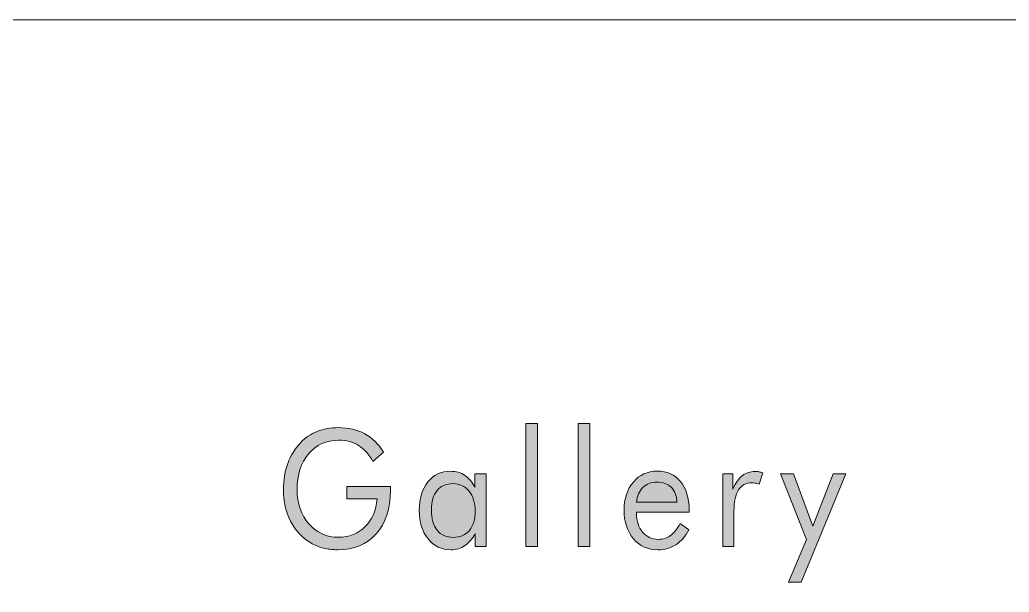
# Model space of a CAD drawing. Header units: millimetres. Extents: x -87.7 to -37.9, y -26.6 to 23.2.
# Drawn here: x -72.96 to -55.18, y 12.91 to 23.19 of the extents above; entities that cross this region are included whole.
import ezdxf

# ---------------------------------------------------------------- set-up
doc = ezdxf.new("R2010")
doc.units = ezdxf.units.MM
doc.header["$MEASUREMENT"] = 0
doc.layers.add('Layer 1', color=7, linetype='Continuous')

msp = doc.modelspace()

# ---------------------------------------------------------------- hatches: boundary and pattern name
at = {"layer": 'Layer 1', "true_color": 0x373435}
h = msp.add_hatch(color=250, dxfattribs=at)
edge = h.paths.add_edge_path()
edge.add_spline(control_points=[(-67.0861, 14.8075), (-67.0861, 14.8075), (-66.2991, 14.8075), (-66.2991, 14.8075), (-66.2991, 14.8075), (-66.2991, 14.7376), (-66.2991, 14.7376), (-66.2991, 14.408), (-66.3841, 14.1479), (-66.5545, 13.9575), (-66.7249, 13.7671), (-66.9572, 13.6718), (-67.2516, 13.6718), (-67.3413, 13.6718), (-67.4266, 13.6824), (-67.5078, 13.7034), (-67.589, 13.7241), (-67.6638, 13.7547), (-67.7327, 13.7948), (-67.889, 13.889), (-68.0095, 14.0193), (-68.0949, 14.1852), (-68.1799, 14.3514), (-68.2224, 14.54), (-68.2224, 14.7516), (-68.2224, 14.9258), (-68.1971, 15.0829), (-68.1462, 15.2234), (-68.0952, 15.364), (-68.0186, 15.4876), (-67.9165, 15.5941), (-67.8303, 15.6838), (-67.7302, 15.7512), (-67.6167, 15.7969), (-67.5025, 15.8429), (-67.3767, 15.8654), (-67.2386, 15.8654), (-67.0556, 15.8654), (-66.8964, 15.8289), (-66.7618, 15.7562), (-66.6269, 15.6834), (-66.5152, 15.5738), (-66.4266, 15.4269), (-66.4266, 15.4269), (-66.6171, 15.26), (-66.6171, 15.26), (-66.6856, 15.3864), (-66.7714, 15.4817), (-66.8735, 15.5449), (-66.9761, 15.6082), (-67.0953, 15.6398), (-67.2309, 15.6398), (-67.4522, 15.6398), (-67.6322, 15.558), (-67.7702, 15.3942), (-67.9083, 15.2305), (-67.9775, 15.0161), (-67.9775, 14.7516), (-67.9775, 14.5021), (-67.9073, 14.2976), (-67.7671, 14.1374), (-67.6269, 13.9775), (-67.448, 13.8974), (-67.2309, 13.8974), (-67.0398, 13.8974), (-66.8802, 13.9614), (-66.7534, 14.0882), (-66.6258, 14.2154), (-66.5552, 14.3805), (-66.5415, 14.5843), (-66.5415, 14.5843), (-67.0861, 14.5843), (-67.0861, 14.5843), (-67.0861, 14.5843), (-67.0861, 14.8075), (-67.0861, 14.8075)], knot_values=[0, 0, 0, 0, 0.04, 0.04, 0.04, 0.08, 0.08, 0.08, 0.12, 0.12, 0.12, 0.16, 0.16, 0.16, 0.2, 0.2, 0.2, 0.24, 0.24, 0.24, 0.28, 0.28, 0.28, 0.32, 0.32, 0.32, 0.36, 0.36, 0.36, 0.4, 0.4, 0.4, 0.44, 0.44, 0.44, 0.48, 0.48, 0.48, 0.52, 0.52, 0.52, 0.56, 0.56, 0.56, 0.6, 0.6, 0.6, 0.64, 0.64, 0.64, 0.68, 0.68, 0.68, 0.72, 0.72, 0.72, 0.76, 0.76, 0.76, 0.8, 0.8, 0.8, 0.84, 0.84, 0.84, 0.88, 0.88, 0.88, 0.92, 0.92, 0.92, 0.96, 0.96, 0.96, 1, 1, 1, 1], degree=3, periodic=1)
h = msp.add_hatch(color=250, dxfattribs=at)
edge = h.paths.add_edge_path()
edge.add_spline(control_points=[(-63.868, 15.9413), (-63.868, 15.9413), (-63.6597, 15.9413), (-63.6597, 15.9413), (-63.6597, 15.9413), (-63.6597, 13.7277), (-63.6597, 13.7277), (-63.6597, 13.7277), (-63.868, 13.7277), (-63.868, 13.7277), (-63.868, 13.7277), (-63.868, 15.9413), (-63.868, 15.9413)], knot_values=[0, 0, 0, 0, 0.25, 0.25, 0.25, 0.5, 0.5, 0.5, 0.75, 0.75, 0.75, 1, 1, 1, 1], degree=3, periodic=1)
h = msp.add_hatch(color=250, dxfattribs=at)
edge = h.paths.add_edge_path()
edge.add_spline(control_points=[(-62.9277, 15.9413), (-62.9277, 15.9413), (-62.7193, 15.9413), (-62.7193, 15.9413), (-62.7193, 15.9413), (-62.7193, 13.7277), (-62.7193, 13.7277), (-62.7193, 13.7277), (-62.9277, 13.7277), (-62.9277, 13.7277), (-62.9277, 13.7277), (-62.9277, 15.9413), (-62.9277, 15.9413)], knot_values=[0, 0, 0, 0, 0.25, 0.25, 0.25, 0.5, 0.5, 0.5, 0.75, 0.75, 0.75, 1, 1, 1, 1], degree=3, periodic=1)
h = msp.add_hatch(color=250, dxfattribs=at)
edge = h.paths.add_edge_path()
edge.add_spline(control_points=[(-64.5799, 15.0345), (-64.5799, 15.0345), (-64.5799, 13.7277), (-64.5799, 13.7277), (-64.5799, 13.7277), (-64.778, 13.7277), (-64.778, 13.7277), (-64.778, 13.7277), (-64.778, 13.9645), (-64.778, 13.9645), (-64.8258, 13.8692), (-64.8866, 13.7969), (-64.961, 13.747), (-65.0352, 13.6971), (-65.1185, 13.6718), (-65.2105, 13.6718), (-65.3816, 13.6718), (-65.5194, 13.7365), (-65.6245, 13.8655), (-65.7291, 13.9943), (-65.7815, 14.1652), (-65.7815, 14.3774), (-65.7815, 14.5924), (-65.7305, 14.7638), (-65.6286, 14.891), (-65.5272, 15.0179), (-65.3911, 15.0815), (-65.2211, 15.0815), (-65.121, 15.0815), (-65.0345, 15.0569), (-64.961, 15.0081), (-64.8876, 14.9589), (-64.8283, 14.8858), (-64.7832, 14.7888), (-64.7832, 14.7888), (-64.7832, 15.0345), (-64.7832, 15.0345), (-64.7832, 15.0345), (-64.5799, 15.0345), (-64.5799, 15.0345)], knot_values=[0, 0, 0, 0, 0.0769231, 0.0769231, 0.0769231, 0.1538462, 0.1538462, 0.1538462, 0.2307692, 0.2307692, 0.2307692, 0.3076923, 0.3076923, 0.3076923, 0.3846154, 0.3846154, 0.3846154, 0.4615385, 0.4615385, 0.4615385, 0.5384615, 0.5384615, 0.5384615, 0.6153846, 0.6153846, 0.6153846, 0.6923077, 0.6923077, 0.6923077, 0.7692308, 0.7692308, 0.7692308, 0.8461538, 0.8461538, 0.8461538, 0.9230769, 0.9230769, 0.9230769, 1, 1, 1, 1], degree=3, periodic=1)
h = msp.add_hatch(color=250, dxfattribs=at)
edge = h.paths.add_edge_path()
edge.add_spline(control_points=[(-60.9337, 14.3475), (-60.9337, 14.3475), (-61.8785, 14.3475), (-61.8785, 14.3475), (-61.8785, 14.3475), (-61.8785, 14.3275), (-61.8785, 14.3275), (-61.8785, 14.1877), (-61.842, 14.0745), (-61.7689, 13.9884), (-61.6961, 13.902), (-61.6009, 13.8591), (-61.484, 13.8591), (-61.4038, 13.8591), (-61.3318, 13.8826), (-61.2672, 13.9297), (-61.2032, 13.9768), (-61.1462, 14.0481), (-61.0967, 14.1433), (-61.0967, 14.1433), (-60.9418, 14.0288), (-60.9418, 14.0288), (-61.0015, 13.9108), (-61.0777, 13.8218), (-61.1708, 13.7618), (-61.264, 13.702), (-61.3715, 13.6718), (-61.4941, 13.6718), (-61.6754, 13.6718), (-61.8223, 13.7376), (-61.9348, 13.8689), (-62.0465, 14.0003), (-62.1027, 14.1728), (-62.1027, 14.3862), (-62.1027, 14.5906), (-62.0472, 14.7583), (-61.9362, 14.8886), (-61.8247, 15.0189), (-61.6818, 15.0843), (-61.5071, 15.0843), (-61.3307, 15.0843), (-61.1913, 15.0225), (-61.0883, 14.8988), (-60.9854, 14.7748), (-60.9337, 14.6058), (-60.9337, 14.3917), (-60.9337, 14.3917), (-60.9337, 14.3475), (-60.9337, 14.3475)], knot_values=[0, 0, 0, 0, 0.0625, 0.0625, 0.0625, 0.125, 0.125, 0.125, 0.1875, 0.1875, 0.1875, 0.25, 0.25, 0.25, 0.3125, 0.3125, 0.3125, 0.375, 0.375, 0.375, 0.4375, 0.4375, 0.4375, 0.5, 0.5, 0.5, 0.5625, 0.5625, 0.5625, 0.625, 0.625, 0.625, 0.6875, 0.6875, 0.6875, 0.75, 0.75, 0.75, 0.8125, 0.8125, 0.8125, 0.875, 0.875, 0.875, 0.9375, 0.9375, 0.9375, 1, 1, 1, 1], degree=3, periodic=1)
h = msp.add_hatch(color=250, dxfattribs=at)
edge = h.paths.add_edge_path()
edge.add_spline(control_points=[(-60.33, 13.7277), (-60.33, 13.7277), (-60.33, 15.0345), (-60.33, 15.0345), (-60.33, 15.0345), (-60.1492, 15.0345), (-60.1492, 15.0345), (-60.1492, 15.0345), (-60.1492, 14.7632), (-60.1492, 14.7632), (-60.0943, 14.8763), (-60.036, 14.9571), (-59.9745, 15.006), (-59.9126, 15.0545), (-59.8374, 15.0787), (-59.7489, 15.0787), (-59.7247, 15.0787), (-59.7008, 15.0766), (-59.6786, 15.0724), (-59.6558, 15.0678), (-59.6333, 15.0615), (-59.6108, 15.0527), (-59.6108, 15.0527), (-59.6786, 14.8517), (-59.6786, 14.8517), (-59.7018, 14.8602), (-59.7243, 14.8664), (-59.7447, 14.8707), (-59.7658, 14.8752), (-59.7858, 14.877), (-59.8047, 14.877), (-59.9126, 14.877), (-59.9931, 14.8345), (-60.0472, 14.7495), (-60.1009, 14.6644), (-60.128, 14.5359), (-60.128, 14.3644), (-60.128, 14.3644), (-60.128, 13.7277), (-60.128, 13.7277), (-60.128, 13.7277), (-60.33, 13.7277), (-60.33, 13.7277)], knot_values=[0, 0, 0, 0, 0.0714286, 0.0714286, 0.0714286, 0.1428571, 0.1428571, 0.1428571, 0.2142857, 0.2142857, 0.2142857, 0.2857143, 0.2857143, 0.2857143, 0.3571429, 0.3571429, 0.3571429, 0.4285714, 0.4285714, 0.4285714, 0.5, 0.5, 0.5, 0.5714286, 0.5714286, 0.5714286, 0.6428571, 0.6428571, 0.6428571, 0.7142857, 0.7142857, 0.7142857, 0.7857143, 0.7857143, 0.7857143, 0.8571429, 0.8571429, 0.8571429, 0.9285714, 0.9285714, 0.9285714, 1, 1, 1, 1], degree=3, periodic=1)
h = msp.add_hatch(color=250, dxfattribs=at)
edge = h.paths.add_edge_path()
edge.add_spline(control_points=[(-59.1502, 13.0907), (-59.1502, 13.0907), (-58.8269, 13.8563), (-58.8269, 13.8563), (-58.8269, 13.8563), (-59.2949, 15.0345), (-59.2949, 15.0345), (-59.2949, 15.0345), (-59.0591, 15.0345), (-59.0591, 15.0345), (-59.0591, 15.0345), (-58.7123, 14.0959), (-58.7123, 14.0959), (-58.7123, 14.0959), (-58.3448, 15.0345), (-58.3448, 15.0345), (-58.3448, 15.0345), (-58.1207, 15.0345), (-58.1207, 15.0345), (-58.1207, 15.0345), (-58.9211, 13.0907), (-58.9211, 13.0907), (-58.9211, 13.0907), (-59.1502, 13.0907), (-59.1502, 13.0907)], knot_values=[0, 0, 0, 0, 0.125, 0.125, 0.125, 0.25, 0.25, 0.25, 0.375, 0.375, 0.375, 0.5, 0.5, 0.5, 0.625, 0.625, 0.625, 0.75, 0.75, 0.75, 0.875, 0.875, 0.875, 1, 1, 1, 1], degree=3, periodic=1)
h = msp.add_hatch(color=250, dxfattribs=at)
edge = h.paths.add_edge_path()
edge.add_spline(control_points=[(-64.778, 14.3689), (-64.778, 14.5165), (-64.8145, 14.6353), (-64.888, 14.7252), (-64.9614, 14.8151), (-65.0573, 14.8602), (-65.1754, 14.8602), (-65.2981, 14.8602), (-65.3936, 14.8186), (-65.4621, 14.7358), (-65.5306, 14.6532), (-65.5651, 14.5373), (-65.5651, 14.389), (-65.5651, 14.2309), (-65.5306, 14.1089), (-65.4614, 14.0232), (-65.3922, 13.9375), (-65.2945, 13.8945), (-65.1673, 13.8945), (-65.0458, 13.8945), (-64.9506, 13.9364), (-64.8816, 14.0196), (-64.8124, 14.1029), (-64.778, 14.2192), (-64.778, 14.3689)], knot_values=[0, 0, 0, 0, 0.125, 0.125, 0.125, 0.25, 0.25, 0.25, 0.375, 0.375, 0.375, 0.5, 0.5, 0.5, 0.625, 0.625, 0.625, 0.75, 0.75, 0.75, 0.875, 0.875, 0.875, 1, 1, 1, 1], degree=3, periodic=1)
h = msp.add_hatch(color=250, dxfattribs=at)
edge = h.paths.add_edge_path()
edge.add_spline(control_points=[(-61.1526, 14.5288), (-61.1596, 14.644), (-61.1945, 14.7326), (-61.2577, 14.7951), (-61.3205, 14.8574), (-61.407, 14.8886), (-61.5163, 14.8886), (-61.6154, 14.8886), (-61.6979, 14.8559), (-61.7637, 14.7909), (-61.83, 14.7256), (-61.8679, 14.6381), (-61.8785, 14.5288), (-61.8785, 14.5288), (-61.1526, 14.5288), (-61.1526, 14.5288)], knot_values=[0, 0, 0, 0, 0.2, 0.2, 0.2, 0.4, 0.4, 0.4, 0.6, 0.6, 0.6, 0.8, 0.8, 0.8, 1, 1, 1, 1], degree=3, periodic=1)
h = msp.add_hatch(color=250, dxfattribs=at)
edge = h.paths.add_edge_path()
edge.add_spline(control_points=[(-44.2218, 9.8606), (-45.9264, 8.9268), (-46.8245, 9.0561), (-49.1062, 8.862), (-51.3879, 8.6681), (-52.0763, 6.9545), (-52.1547, 6.1569), (-52.414, 4.6938), (-52.76, 3.7016), (-53.0974, 3.0305), (-53.2485, 3.5413), (-53.9751, 4.2581), (-55.4498, 4.2581), (-58.7713, 4.2581), (-65.9163, 1.4422), (-69.4107, 1.3562), (-70.1678, 1.3562), (-70.7335, 1.4585), (-71.1439, 1.605), (-71.1439, 1.605), (-71.1443, 1.605), (-71.1443, 1.605), (-71.1788, 1.6239), (-71.2145, 1.6405), (-71.2434, 1.6535), (-71.352, 1.7016), (-72.6597, 2.2614), (-73.3484, 6.153), (-73.4271, 6.9506), (-74.1155, 8.6639), (-76.3965, 8.8579), (-78.6782, 9.0522), (-79.5767, 8.9225), (-81.2812, 9.8569), (-83.2351, 10.8772), (-83.6547, 12.12), (-84.1006, 13.8301), (-84.1006, 11.8688), (-83.5497, 8.8509), (-78.4952, 7.8105), (-74.1284, 7.1924), (-74.489, 6.8825), (-73.7286, 5.0571), (-73.1956, 3.6885), (-72.7469, 2.6654), (-72.0709, 2.027), (-71.7525, 1.482), (-70.7103, 0.9588), (-69.5202, 0.944), (-67.9388, 0.9816), (-66.6773, 1.1699), (-65.6721, 1.3945), (-65.6721, 1.3945), (-65.3861, 1.0386), (-65.3861, 1.0386), (-66.6865, 0.7729), (-68.1317, 0.5439), (-68.9721, 0.5491), (-70.2961, 0.5579), (-70.2332, 0.4117), (-70.9697, 0.944), (-71.0153, 0.9771), (-71.1183, 1.0129), (-71.1029, 0.944), (-70.9851, 0.7638), (-70.6485, 0.3773), (-69.4574, 0.3773), (-68.6225, 0.3773), (-67.7996, 0.2378), (-65.2367, 0.8527), (-65.2367, 0.8527), (-63.2842, -1.5784), (-63.2842, -1.5784), (-63.2842, -1.5784), (-63.2821, -1.5809), (-63.2821, -1.5809), (-63.273, -1.5921), (-63.262, -1.6005), (-63.2501, -1.6058), (-63.248, -1.6072), (-63.2455, -1.6079), (-63.2431, -1.6086), (-63.2378, -1.6111), (-63.2315, -1.6125), (-63.2255, -1.6129), (-63.2224, -1.6132), (-63.2192, -1.6136), (-63.2164, -1.6136), (-63.2132, -1.6136), (-63.2101, -1.6132), (-63.2073, -1.6129), (-63.2052, -1.6129), (-63.2034, -1.6125), (-63.2016, -1.6122), (-63.1988, -1.6118), (-63.1967, -1.6111), (-63.1939, -1.6104), (-63.1907, -1.6093), (-63.1875, -1.6083), (-63.1848, -1.6072), (-63.1806, -1.6055), (-63.1763, -1.6033), (-63.1725, -1.6005), (-63.1696, -1.5991), (-63.1675, -1.5973), (-63.1651, -1.5953), (-63.1623, -1.5932), (-63.1602, -1.5911), (-63.1577, -1.589), (-63.1553, -1.5865), (-63.1532, -1.584), (-63.151, -1.5812), (-63.15, -1.5805), (-63.1493, -1.5794), (-63.1486, -1.5784), (-63.1486, -1.5784), (-63.0822, -1.4976), (-63.0822, -1.4976), (-63.0818, -1.4972), (-63.0815, -1.4968), (-63.0811, -1.4968), (-63.0811, -1.4968), (-59.9976, 2.2589), (-59.9976, 2.2589), (-58.344, 2.677), (-56.9712, 2.9535), (-55.4811, 3.1075), (-54.9329, 3.1075), (-54.6353, 3.1763), (-54.4393, 2.8587), (-54.4393, 2.6696), (-54.6114, 2.6183), (-54.7446, 2.4486), (-54.7446, 2.4486), (-54.3455, 2.4208), (-54.2825, 2.7814), (-54.2197, 3.1422), (-54.6353, 3.3309), (-55.434, 3.3309), (-56.3556, 3.3309), (-58.129, 2.9282), (-59.8067, 2.4911), (-59.8067, 2.4911), (-59.416, 2.9668), (-59.416, 2.9668), (-59.3971, 2.9904), (-59.3904, 3.0217), (-59.3957, 3.0502), (-57.6782, 3.4265), (-55.8405, 3.7736), (-55.0267, 3.7602), (-53.4681, 3.7346), (-53.2326, 3.1942), (-53.2326, 2.8414), (-53.2326, 2.8196), (-53.234, 2.7954), (-53.2365, 2.7701), (-53.2593, 2.5747), (-53.377, 2.289), (-53.7225, 2.0572), (-53.7411, 2.0445), (-53.7597, 2.0326), (-53.7794, 2.0206), (-53.7794, 2.0206), (-53.7797, 2.0206), (-53.7797, 2.0206), (-53.7801, 2.0203), (-53.7801, 2.0203), (-53.7801, 2.0199), (-53.9333, 1.9272), (-54.1265, 1.8442), (-54.3687, 1.7824), (-54.3687, 1.7824), (-54.3694, 1.7821), (-54.3694, 1.7821), (-54.6522, 1.7094), (-55.0021, 1.6655), (-55.434, 1.6655), (-57.299, 1.6655), (-56.9073, 2.2919), (-56.6954, 2.507), (-56.4842, 2.7213), (-56.8602, 2.6956), (-56.8602, 2.6956), (-57.1578, 2.4721), (-57.5496, 1.4935), (-55.5281, 1.4935), (-55.3367, 1.4935), (-55.1603, 1.501), (-54.9965, 1.5151), (-54.9965, 1.5151), (-54.9975, 1.5147), (-54.9975, 1.5147), (-54.8191, 1.5147), (-54.6185, 1.533), (-54.4175, 1.5726), (-54.0805, 1.6391), (-53.7429, 1.7649), (-53.5053, 1.9651), (-53.4987, 1.9704), (-53.4927, 1.9757), (-53.4863, 1.9813), (-53.4737, 1.9928), (-53.461, 2.0038), (-53.4488, 2.016), (-52.7632, 2.6531), (-52.3117, 3.6816), (-51.7745, 5.0614), (-51.0137, 6.886), (-51.3746, 7.1966), (-47.0078, 7.8144), (-41.9534, 8.8551), (-41.4028, 11.8726), (-41.4028, 13.834), (-41.8483, 12.1241), (-42.2683, 10.881), (-44.2218, 9.8606)], knot_values=[0, 0, 0, 0, 0.0138889, 0.0138889, 0.0138889, 0.0277778, 0.0277778, 0.0277778, 0.0416667, 0.0416667, 0.0416667, 0.0555556, 0.0555556, 0.0555556, 0.0694444, 0.0694444, 0.0694444, 0.0833333, 0.0833333, 0.0833333, 0.0972222, 0.0972222, 0.0972222, 0.1111111, 0.1111111, 0.1111111, 0.125, 0.125, 0.125, 0.1388889, 0.1388889, 0.1388889, 0.1527778, 0.1527778, 0.1527778, 0.1666667, 0.1666667, 0.1666667, 0.1805556, 0.1805556, 0.1805556, 0.1944444, 0.1944444, 0.1944444, 0.2083333, 0.2083333, 0.2083333, 0.2222222, 0.2222222, 0.2222222, 0.2361111, 0.2361111, 0.2361111, 0.25, 0.25, 0.25, 0.2638889, 0.2638889, 0.2638889, 0.2777778, 0.2777778, 0.2777778, 0.2916667, 0.2916667, 0.2916667, 0.3055556, 0.3055556, 0.3055556, 0.3194444, 0.3194444, 0.3194444, 0.3333333, 0.3333333, 0.3333333, 0.3472222, 0.3472222, 0.3472222, 0.3611111, 0.3611111, 0.3611111, 0.375, 0.375, 0.375, 0.3888889, 0.3888889, 0.3888889, 0.4027778, 0.4027778, 0.4027778, 0.4166667, 0.4166667, 0.4166667, 0.4305556, 0.4305556, 0.4305556, 0.4444444, 0.4444444, 0.4444444, 0.4583333, 0.4583333, 0.4583333, 0.4722222, 0.4722222, 0.4722222, 0.4861111, 0.4861111, 0.4861111, 0.5, 0.5, 0.5, 0.5138889, 0.5138889, 0.5138889, 0.5277778, 0.5277778, 0.5277778, 0.5416667, 0.5416667, 0.5416667, 0.5555556, 0.5555556, 0.5555556, 0.5694444, 0.5694444, 0.5694444, 0.5833333, 0.5833333, 0.5833333, 0.5972222, 0.5972222, 0.5972222, 0.6111111, 0.6111111, 0.6111111, 0.625, 0.625, 0.625, 0.6388889, 0.6388889, 0.6388889, 0.6527778, 0.6527778, 0.6527778, 0.6666667, 0.6666667, 0.6666667, 0.6805556, 0.6805556, 0.6805556, 0.6944444, 0.6944444, 0.6944444, 0.7083333, 0.7083333, 0.7083333, 0.7222222, 0.7222222, 0.7222222, 0.7361111, 0.7361111, 0.7361111, 0.75, 0.75, 0.75, 0.7638889, 0.7638889, 0.7638889, 0.7777778, 0.7777778, 0.7777778, 0.7916667, 0.7916667, 0.7916667, 0.8055556, 0.8055556, 0.8055556, 0.8194444, 0.8194444, 0.8194444, 0.8333333, 0.8333333, 0.8333333, 0.8472222, 0.8472222, 0.8472222, 0.8611111, 0.8611111, 0.8611111, 0.875, 0.875, 0.875, 0.8888889, 0.8888889, 0.8888889, 0.9027778, 0.9027778, 0.9027778, 0.9166667, 0.9166667, 0.9166667, 0.9305556, 0.9305556, 0.9305556, 0.9444444, 0.9444444, 0.9444444, 0.9583333, 0.9583333, 0.9583333, 0.9722222, 0.9722222, 0.9722222, 0.9861111, 0.9861111, 0.9861111, 1, 1, 1, 1], degree=3, periodic=1)

# ---------------------------------------------------------------- linework, layer by layer
at = {"layer": 'Layer 1', "color": 250, "lineweight": 18}
msp.add_open_spline([(-83.6677, 23.192), (-83.6677, 23.192), (-41.8353, 23.192), (-41.8353, 23.192), (-39.6442, 23.192), (-37.8515, 21.3993), (-37.8515, 19.2081), (-37.8515, 19.2081), (-37.8515, -22.6241), (-37.8515, -22.6241), (-37.8515, -24.8153), (-39.6442, -26.608), (-41.8353, -26.608), (-41.8353, -26.608), (-83.6677, -26.608), (-83.6677, -26.608), (-85.8588, -26.608), (-87.6515, -24.8153), (-87.6515, -22.6241), (-87.6515, -22.6241), (-87.6515, 19.2081), (-87.6515, 19.2081), (-87.6515, 21.3993), (-85.8588, 23.192), (-83.6677, 23.192)], degree=3, knots=[0, 0, 0, 0, 0.125, 0.125, 0.125, 0.25, 0.25, 0.25, 0.375, 0.375, 0.375, 0.5, 0.5, 0.5, 0.625, 0.625, 0.625, 0.75, 0.75, 0.75, 0.875, 0.875, 0.875, 1, 1, 1, 1], dxfattribs=at)
at = {"layer": 'Layer 1', "lineweight": 9}
for points, knots in [([(-67.0861, 14.8075), (-67.0861, 14.8075), (-66.2991, 14.8075), (-66.2991, 14.8075), (-66.2991, 14.8075), (-66.2991, 14.7376), (-66.2991, 14.7376), (-66.2991, 14.408), (-66.3841, 14.1479), (-66.5545, 13.9575), (-66.7249, 13.7671), (-66.9572, 13.6718), (-67.2516, 13.6718), (-67.3413, 13.6718), (-67.4266, 13.6824), (-67.5078, 13.7034), (-67.589, 13.7241), (-67.6638, 13.7547), (-67.7327, 13.7948), (-67.889, 13.889), (-68.0095, 14.0193), (-68.0949, 14.1852), (-68.1799, 14.3514), (-68.2224, 14.54), (-68.2224, 14.7516), (-68.2224, 14.9258), (-68.1971, 15.0829), (-68.1462, 15.2234), (-68.0952, 15.364), (-68.0186, 15.4876), (-67.9165, 15.5941), (-67.8303, 15.6838), (-67.7302, 15.7512), (-67.6167, 15.7969), (-67.5025, 15.8429), (-67.3767, 15.8654), (-67.2386, 15.8654), (-67.0556, 15.8654), (-66.8964, 15.8289), (-66.7618, 15.7562), (-66.6269, 15.6834), (-66.5152, 15.5738), (-66.4266, 15.4269), (-66.4266, 15.4269), (-66.6171, 15.26), (-66.6171, 15.26), (-66.6856, 15.3864), (-66.7714, 15.4817), (-66.8735, 15.5449), (-66.9761, 15.6082), (-67.0953, 15.6398), (-67.2309, 15.6398), (-67.4522, 15.6398), (-67.6322, 15.558), (-67.7702, 15.3942), (-67.9083, 15.2305), (-67.9775, 15.0161), (-67.9775, 14.7516), (-67.9775, 14.5021), (-67.9073, 14.2976), (-67.7671, 14.1374), (-67.6269, 13.9775), (-67.448, 13.8974), (-67.2309, 13.8974), (-67.0398, 13.8974), (-66.8802, 13.9614), (-66.7534, 14.0882), (-66.6258, 14.2154), (-66.5552, 14.3805), (-66.5415, 14.5843), (-66.5415, 14.5843), (-67.0861, 14.5843), (-67.0861, 14.5843), (-67.0861, 14.5843), (-67.0861, 14.8075), (-67.0861, 14.8075)], [0, 0, 0, 0, 0.04, 0.04, 0.04, 0.08, 0.08, 0.08, 0.12, 0.12, 0.12, 0.16, 0.16, 0.16, 0.2, 0.2, 0.2, 0.24, 0.24, 0.24, 0.28, 0.28, 0.28, 0.32, 0.32, 0.32, 0.36, 0.36, 0.36, 0.4, 0.4, 0.4, 0.44, 0.44, 0.44, 0.48, 0.48, 0.48, 0.52, 0.52, 0.52, 0.56, 0.56, 0.56, 0.6, 0.6, 0.6, 0.64, 0.64, 0.64, 0.68, 0.68, 0.68, 0.72, 0.72, 0.72, 0.76, 0.76, 0.76, 0.8, 0.8, 0.8, 0.84, 0.84, 0.84, 0.88, 0.88, 0.88, 0.92, 0.92, 0.92, 0.96, 0.96, 0.96, 1, 1, 1, 1]), ([(-63.868, 15.9413), (-63.868, 15.9413), (-63.6597, 15.9413), (-63.6597, 15.9413), (-63.6597, 15.9413), (-63.6597, 13.7277), (-63.6597, 13.7277), (-63.6597, 13.7277), (-63.868, 13.7277), (-63.868, 13.7277), (-63.868, 13.7277), (-63.868, 15.9413), (-63.868, 15.9413)], [0, 0, 0, 0, 0.25, 0.25, 0.25, 0.5, 0.5, 0.5, 0.75, 0.75, 0.75, 1, 1, 1, 1]), ([(-62.9277, 15.9413), (-62.9277, 15.9413), (-62.7193, 15.9413), (-62.7193, 15.9413), (-62.7193, 15.9413), (-62.7193, 13.7277), (-62.7193, 13.7277), (-62.7193, 13.7277), (-62.9277, 13.7277), (-62.9277, 13.7277), (-62.9277, 13.7277), (-62.9277, 15.9413), (-62.9277, 15.9413)], [0, 0, 0, 0, 0.25, 0.25, 0.25, 0.5, 0.5, 0.5, 0.75, 0.75, 0.75, 1, 1, 1, 1]), ([(-64.5799, 15.0345), (-64.5799, 15.0345), (-64.5799, 13.7277), (-64.5799, 13.7277), (-64.5799, 13.7277), (-64.778, 13.7277), (-64.778, 13.7277), (-64.778, 13.7277), (-64.778, 13.9645), (-64.778, 13.9645), (-64.8258, 13.8692), (-64.8866, 13.7969), (-64.961, 13.747), (-65.0352, 13.6971), (-65.1185, 13.6718), (-65.2105, 13.6718), (-65.3816, 13.6718), (-65.5194, 13.7365), (-65.6245, 13.8655), (-65.7291, 13.9943), (-65.7815, 14.1652), (-65.7815, 14.3774), (-65.7815, 14.5924), (-65.7305, 14.7638), (-65.6286, 14.891), (-65.5272, 15.0179), (-65.3911, 15.0815), (-65.2211, 15.0815), (-65.121, 15.0815), (-65.0345, 15.0569), (-64.961, 15.0081), (-64.8876, 14.9589), (-64.8283, 14.8858), (-64.7832, 14.7888), (-64.7832, 14.7888), (-64.7832, 15.0345), (-64.7832, 15.0345), (-64.7832, 15.0345), (-64.5799, 15.0345), (-64.5799, 15.0345)], [0, 0, 0, 0, 0.0769231, 0.0769231, 0.0769231, 0.1538462, 0.1538462, 0.1538462, 0.2307692, 0.2307692, 0.2307692, 0.3076923, 0.3076923, 0.3076923, 0.3846154, 0.3846154, 0.3846154, 0.4615385, 0.4615385, 0.4615385, 0.5384615, 0.5384615, 0.5384615, 0.6153846, 0.6153846, 0.6153846, 0.6923077, 0.6923077, 0.6923077, 0.7692308, 0.7692308, 0.7692308, 0.8461538, 0.8461538, 0.8461538, 0.9230769, 0.9230769, 0.9230769, 1, 1, 1, 1]), ([(-60.9337, 14.3475), (-60.9337, 14.3475), (-61.8785, 14.3475), (-61.8785, 14.3475), (-61.8785, 14.3475), (-61.8785, 14.3275), (-61.8785, 14.3275), (-61.8785, 14.1877), (-61.842, 14.0745), (-61.7689, 13.9884), (-61.6961, 13.902), (-61.6009, 13.8591), (-61.484, 13.8591), (-61.4038, 13.8591), (-61.3318, 13.8826), (-61.2672, 13.9297), (-61.2032, 13.9768), (-61.1462, 14.0481), (-61.0967, 14.1433), (-61.0967, 14.1433), (-60.9418, 14.0288), (-60.9418, 14.0288), (-61.0015, 13.9108), (-61.0777, 13.8218), (-61.1708, 13.7618), (-61.264, 13.702), (-61.3715, 13.6718), (-61.4941, 13.6718), (-61.6754, 13.6718), (-61.8223, 13.7376), (-61.9348, 13.8689), (-62.0465, 14.0003), (-62.1027, 14.1728), (-62.1027, 14.3862), (-62.1027, 14.5906), (-62.0472, 14.7583), (-61.9362, 14.8886), (-61.8247, 15.0189), (-61.6818, 15.0843), (-61.5071, 15.0843), (-61.3307, 15.0843), (-61.1913, 15.0225), (-61.0883, 14.8988), (-60.9854, 14.7748), (-60.9337, 14.6058), (-60.9337, 14.3917), (-60.9337, 14.3917), (-60.9337, 14.3475), (-60.9337, 14.3475)], [0, 0, 0, 0, 0.0625, 0.0625, 0.0625, 0.125, 0.125, 0.125, 0.1875, 0.1875, 0.1875, 0.25, 0.25, 0.25, 0.3125, 0.3125, 0.3125, 0.375, 0.375, 0.375, 0.4375, 0.4375, 0.4375, 0.5, 0.5, 0.5, 0.5625, 0.5625, 0.5625, 0.625, 0.625, 0.625, 0.6875, 0.6875, 0.6875, 0.75, 0.75, 0.75, 0.8125, 0.8125, 0.8125, 0.875, 0.875, 0.875, 0.9375, 0.9375, 0.9375, 1, 1, 1, 1]), ([(-60.33, 13.7277), (-60.33, 13.7277), (-60.33, 15.0345), (-60.33, 15.0345), (-60.33, 15.0345), (-60.1492, 15.0345), (-60.1492, 15.0345), (-60.1492, 15.0345), (-60.1492, 14.7632), (-60.1492, 14.7632), (-60.0943, 14.8763), (-60.036, 14.9571), (-59.9745, 15.006), (-59.9126, 15.0545), (-59.8374, 15.0787), (-59.7489, 15.0787), (-59.7247, 15.0787), (-59.7008, 15.0766), (-59.6786, 15.0724), (-59.6558, 15.0678), (-59.6333, 15.0615), (-59.6108, 15.0527), (-59.6108, 15.0527), (-59.6786, 14.8517), (-59.6786, 14.8517), (-59.7018, 14.8602), (-59.7243, 14.8664), (-59.7447, 14.8707), (-59.7658, 14.8752), (-59.7858, 14.877), (-59.8047, 14.877), (-59.9126, 14.877), (-59.9931, 14.8345), (-60.0472, 14.7495), (-60.1009, 14.6644), (-60.128, 14.5359), (-60.128, 14.3644), (-60.128, 14.3644), (-60.128, 13.7277), (-60.128, 13.7277), (-60.128, 13.7277), (-60.33, 13.7277), (-60.33, 13.7277)], [0, 0, 0, 0, 0.0714286, 0.0714286, 0.0714286, 0.1428571, 0.1428571, 0.1428571, 0.2142857, 0.2142857, 0.2142857, 0.2857143, 0.2857143, 0.2857143, 0.3571429, 0.3571429, 0.3571429, 0.4285714, 0.4285714, 0.4285714, 0.5, 0.5, 0.5, 0.5714286, 0.5714286, 0.5714286, 0.6428571, 0.6428571, 0.6428571, 0.7142857, 0.7142857, 0.7142857, 0.7857143, 0.7857143, 0.7857143, 0.8571429, 0.8571429, 0.8571429, 0.9285714, 0.9285714, 0.9285714, 1, 1, 1, 1]), ([(-59.1502, 13.0907), (-59.1502, 13.0907), (-58.8269, 13.8563), (-58.8269, 13.8563), (-58.8269, 13.8563), (-59.2949, 15.0345), (-59.2949, 15.0345), (-59.2949, 15.0345), (-59.0591, 15.0345), (-59.0591, 15.0345), (-59.0591, 15.0345), (-58.7123, 14.0959), (-58.7123, 14.0959), (-58.7123, 14.0959), (-58.3448, 15.0345), (-58.3448, 15.0345), (-58.3448, 15.0345), (-58.1207, 15.0345), (-58.1207, 15.0345), (-58.1207, 15.0345), (-58.9211, 13.0907), (-58.9211, 13.0907), (-58.9211, 13.0907), (-59.1502, 13.0907), (-59.1502, 13.0907)], [0, 0, 0, 0, 0.125, 0.125, 0.125, 0.25, 0.25, 0.25, 0.375, 0.375, 0.375, 0.5, 0.5, 0.5, 0.625, 0.625, 0.625, 0.75, 0.75, 0.75, 0.875, 0.875, 0.875, 1, 1, 1, 1]), ([(-64.778, 14.3689), (-64.778, 14.5165), (-64.8145, 14.6353), (-64.888, 14.7252), (-64.9614, 14.8151), (-65.0573, 14.8602), (-65.1754, 14.8602), (-65.2981, 14.8602), (-65.3936, 14.8186), (-65.4621, 14.7358), (-65.5306, 14.6532), (-65.5651, 14.5373), (-65.5651, 14.389), (-65.5651, 14.2309), (-65.5306, 14.1089), (-65.4614, 14.0232), (-65.3922, 13.9375), (-65.2945, 13.8945), (-65.1673, 13.8945), (-65.0458, 13.8945), (-64.9506, 13.9364), (-64.8816, 14.0196), (-64.8124, 14.1029), (-64.778, 14.2192), (-64.778, 14.3689)], [0, 0, 0, 0, 0.125, 0.125, 0.125, 0.25, 0.25, 0.25, 0.375, 0.375, 0.375, 0.5, 0.5, 0.5, 0.625, 0.625, 0.625, 0.75, 0.75, 0.75, 0.875, 0.875, 0.875, 1, 1, 1, 1]), ([(-61.1526, 14.5288), (-61.1596, 14.644), (-61.1945, 14.7326), (-61.2577, 14.7951), (-61.3205, 14.8574), (-61.407, 14.8886), (-61.5163, 14.8886), (-61.6154, 14.8886), (-61.6979, 14.8559), (-61.7637, 14.7909), (-61.83, 14.7256), (-61.8679, 14.6381), (-61.8785, 14.5288), (-61.8785, 14.5288), (-61.1526, 14.5288), (-61.1526, 14.5288)], [0, 0, 0, 0, 0.2, 0.2, 0.2, 0.4, 0.4, 0.4, 0.6, 0.6, 0.6, 0.8, 0.8, 0.8, 1, 1, 1, 1]), ([(-44.2218, 9.8606), (-45.9264, 8.9268), (-46.8245, 9.0561), (-49.1062, 8.862), (-51.3879, 8.6681), (-52.0763, 6.9545), (-52.1547, 6.1569), (-52.414, 4.6938), (-52.76, 3.7016), (-53.0974, 3.0305), (-53.2485, 3.5413), (-53.9751, 4.2581), (-55.4498, 4.2581), (-58.7713, 4.2581), (-65.9163, 1.4422), (-69.4107, 1.3562), (-70.1678, 1.3562), (-70.7335, 1.4585), (-71.1439, 1.605), (-71.1439, 1.605), (-71.1443, 1.605), (-71.1443, 1.605), (-71.1788, 1.6239), (-71.2145, 1.6405), (-71.2434, 1.6535), (-71.352, 1.7016), (-72.6597, 2.2614), (-73.3484, 6.153), (-73.4271, 6.9506), (-74.1155, 8.6639), (-76.3965, 8.8579), (-78.6782, 9.0522), (-79.5767, 8.9225), (-81.2812, 9.8569), (-83.2351, 10.8772), (-83.6547, 12.12), (-84.1006, 13.8301), (-84.1006, 11.8688), (-83.5497, 8.8509), (-78.4952, 7.8105), (-74.1284, 7.1924), (-74.489, 6.8825), (-73.7286, 5.0571), (-73.1956, 3.6885), (-72.7469, 2.6654), (-72.0709, 2.027), (-71.7525, 1.482), (-70.7103, 0.9588), (-69.5202, 0.944), (-67.9388, 0.9816), (-66.6773, 1.1699), (-65.6721, 1.3945), (-65.6721, 1.3945), (-65.3861, 1.0386), (-65.3861, 1.0386), (-66.6865, 0.7729), (-68.1317, 0.5439), (-68.9721, 0.5491), (-70.2961, 0.5579), (-70.2332, 0.4117), (-70.9697, 0.944), (-71.0153, 0.9771), (-71.1183, 1.0129), (-71.1029, 0.944), (-70.9851, 0.7638), (-70.6485, 0.3773), (-69.4574, 0.3773), (-68.6225, 0.3773), (-67.7996, 0.2378), (-65.2367, 0.8527), (-65.2367, 0.8527), (-63.2842, -1.5784), (-63.2842, -1.5784), (-63.2842, -1.5784), (-63.2821, -1.5809), (-63.2821, -1.5809), (-63.273, -1.5921), (-63.262, -1.6005), (-63.2501, -1.6058), (-63.248, -1.6072), (-63.2455, -1.6079), (-63.2431, -1.6086), (-63.2378, -1.6111), (-63.2315, -1.6125), (-63.2255, -1.6129), (-63.2224, -1.6132), (-63.2192, -1.6136), (-63.2164, -1.6136), (-63.2132, -1.6136), (-63.2101, -1.6132), (-63.2073, -1.6129), (-63.2052, -1.6129), (-63.2034, -1.6125), (-63.2016, -1.6122), (-63.1988, -1.6118), (-63.1967, -1.6111), (-63.1939, -1.6104), (-63.1907, -1.6093), (-63.1875, -1.6083), (-63.1848, -1.6072), (-63.1806, -1.6055), (-63.1763, -1.6033), (-63.1725, -1.6005), (-63.1696, -1.5991), (-63.1675, -1.5973), (-63.1651, -1.5953), (-63.1623, -1.5932), (-63.1602, -1.5911), (-63.1577, -1.589), (-63.1553, -1.5865), (-63.1532, -1.584), (-63.151, -1.5812), (-63.15, -1.5805), (-63.1493, -1.5794), (-63.1486, -1.5784), (-63.1486, -1.5784), (-63.0822, -1.4976), (-63.0822, -1.4976), (-63.0818, -1.4972), (-63.0815, -1.4968), (-63.0811, -1.4968), (-63.0811, -1.4968), (-59.9976, 2.2589), (-59.9976, 2.2589), (-58.344, 2.677), (-56.9712, 2.9535), (-55.4811, 3.1075), (-54.9329, 3.1075), (-54.6353, 3.1763), (-54.4393, 2.8587), (-54.4393, 2.6696), (-54.6114, 2.6183), (-54.7446, 2.4486), (-54.7446, 2.4486), (-54.3455, 2.4208), (-54.2825, 2.7814), (-54.2197, 3.1422), (-54.6353, 3.3309), (-55.434, 3.3309), (-56.3556, 3.3309), (-58.129, 2.9282), (-59.8067, 2.4911), (-59.8067, 2.4911), (-59.416, 2.9668), (-59.416, 2.9668), (-59.3971, 2.9904), (-59.3904, 3.0217), (-59.3957, 3.0502), (-57.6782, 3.4265), (-55.8405, 3.7736), (-55.0267, 3.7602), (-53.4681, 3.7346), (-53.2326, 3.1942), (-53.2326, 2.8414), (-53.2326, 2.8196), (-53.234, 2.7954), (-53.2365, 2.7701), (-53.2593, 2.5747), (-53.377, 2.289), (-53.7225, 2.0572), (-53.7411, 2.0445), (-53.7597, 2.0326), (-53.7794, 2.0206), (-53.7794, 2.0206), (-53.7797, 2.0206), (-53.7797, 2.0206), (-53.7801, 2.0203), (-53.7801, 2.0203), (-53.7801, 2.0199), (-53.9333, 1.9272), (-54.1265, 1.8442), (-54.3687, 1.7824), (-54.3687, 1.7824), (-54.3694, 1.7821), (-54.3694, 1.7821), (-54.6522, 1.7094), (-55.0021, 1.6655), (-55.434, 1.6655), (-57.299, 1.6655), (-56.9073, 2.2919), (-56.6954, 2.507), (-56.4842, 2.7213), (-56.8602, 2.6956), (-56.8602, 2.6956), (-57.1578, 2.4721), (-57.5496, 1.4935), (-55.5281, 1.4935), (-55.3367, 1.4935), (-55.1603, 1.501), (-54.9965, 1.5151), (-54.9965, 1.5151), (-54.9975, 1.5147), (-54.9975, 1.5147), (-54.8191, 1.5147), (-54.6185, 1.533), (-54.4175, 1.5726), (-54.0805, 1.6391), (-53.7429, 1.7649), (-53.5053, 1.9651), (-53.4987, 1.9704), (-53.4927, 1.9757), (-53.4863, 1.9813), (-53.4737, 1.9928), (-53.461, 2.0038), (-53.4488, 2.016), (-52.7632, 2.6531), (-52.3117, 3.6816), (-51.7745, 5.0614), (-51.0137, 6.886), (-51.3746, 7.1966), (-47.0078, 7.8144), (-41.9534, 8.8551), (-41.4028, 11.8726), (-41.4028, 13.834), (-41.8483, 12.1241), (-42.2683, 10.881), (-44.2218, 9.8606)], [0, 0, 0, 0, 0.0138889, 0.0138889, 0.0138889, 0.0277778, 0.0277778, 0.0277778, 0.0416667, 0.0416667, 0.0416667, 0.0555556, 0.0555556, 0.0555556, 0.0694444, 0.0694444, 0.0694444, 0.0833333, 0.0833333, 0.0833333, 0.0972222, 0.0972222, 0.0972222, 0.1111111, 0.1111111, 0.1111111, 0.125, 0.125, 0.125, 0.1388889, 0.1388889, 0.1388889, 0.1527778, 0.1527778, 0.1527778, 0.1666667, 0.1666667, 0.1666667, 0.1805556, 0.1805556, 0.1805556, 0.1944444, 0.1944444, 0.1944444, 0.2083333, 0.2083333, 0.2083333, 0.2222222, 0.2222222, 0.2222222, 0.2361111, 0.2361111, 0.2361111, 0.25, 0.25, 0.25, 0.2638889, 0.2638889, 0.2638889, 0.2777778, 0.2777778, 0.2777778, 0.2916667, 0.2916667, 0.2916667, 0.3055556, 0.3055556, 0.3055556, 0.3194444, 0.3194444, 0.3194444, 0.3333333, 0.3333333, 0.3333333, 0.3472222, 0.3472222, 0.3472222, 0.3611111, 0.3611111, 0.3611111, 0.375, 0.375, 0.375, 0.3888889, 0.3888889, 0.3888889, 0.4027778, 0.4027778, 0.4027778, 0.4166667, 0.4166667, 0.4166667, 0.4305556, 0.4305556, 0.4305556, 0.4444444, 0.4444444, 0.4444444, 0.4583333, 0.4583333, 0.4583333, 0.4722222, 0.4722222, 0.4722222, 0.4861111, 0.4861111, 0.4861111, 0.5, 0.5, 0.5, 0.5138889, 0.5138889, 0.5138889, 0.5277778, 0.5277778, 0.5277778, 0.5416667, 0.5416667, 0.5416667, 0.5555556, 0.5555556, 0.5555556, 0.5694444, 0.5694444, 0.5694444, 0.5833333, 0.5833333, 0.5833333, 0.5972222, 0.5972222, 0.5972222, 0.6111111, 0.6111111, 0.6111111, 0.625, 0.625, 0.625, 0.6388889, 0.6388889, 0.6388889, 0.6527778, 0.6527778, 0.6527778, 0.6666667, 0.6666667, 0.6666667, 0.6805556, 0.6805556, 0.6805556, 0.6944444, 0.6944444, 0.6944444, 0.7083333, 0.7083333, 0.7083333, 0.7222222, 0.7222222, 0.7222222, 0.7361111, 0.7361111, 0.7361111, 0.75, 0.75, 0.75, 0.7638889, 0.7638889, 0.7638889, 0.7777778, 0.7777778, 0.7777778, 0.7916667, 0.7916667, 0.7916667, 0.8055556, 0.8055556, 0.8055556, 0.8194444, 0.8194444, 0.8194444, 0.8333333, 0.8333333, 0.8333333, 0.8472222, 0.8472222, 0.8472222, 0.8611111, 0.8611111, 0.8611111, 0.875, 0.875, 0.875, 0.8888889, 0.8888889, 0.8888889, 0.9027778, 0.9027778, 0.9027778, 0.9166667, 0.9166667, 0.9166667, 0.9305556, 0.9305556, 0.9305556, 0.9444444, 0.9444444, 0.9444444, 0.9583333, 0.9583333, 0.9583333, 0.9722222, 0.9722222, 0.9722222, 0.9861111, 0.9861111, 0.9861111, 1, 1, 1, 1])]:
    msp.add_open_spline(points, degree=3, knots=knots, dxfattribs=at)

doc.saveas('drawing.dxf')
